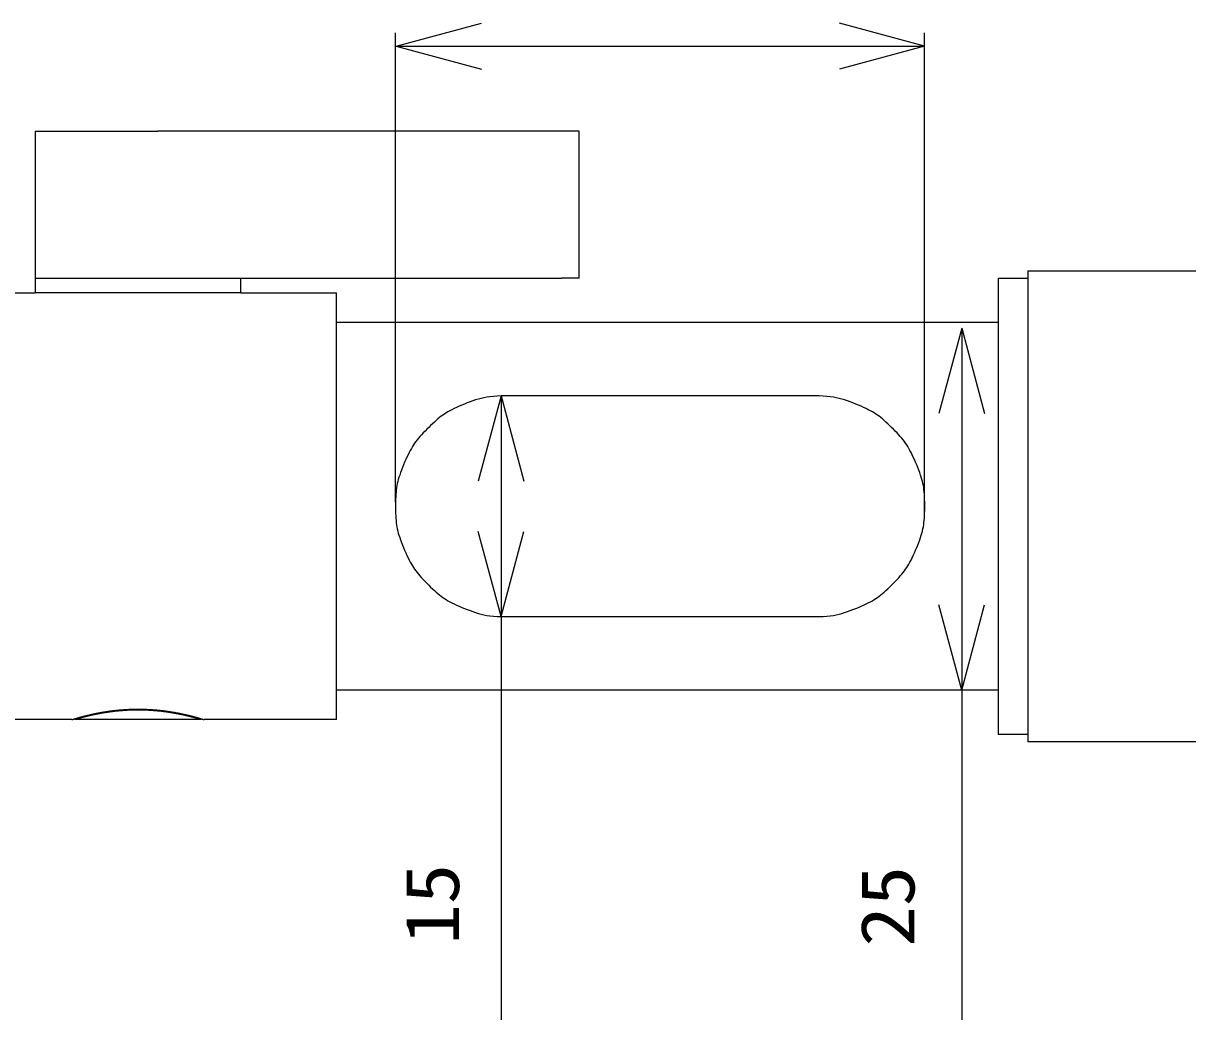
# Model space of a CAD drawing. Units: millimetres on the paper. Extents: x -491 to 294, y -95 to 190.
# Drawn here: x -62.21 to -22.63, y -9.21 to 24.65 of the extents above; entities that cross this region are included whole.
import ezdxf
from ezdxf.enums import TextEntityAlignment as Align

# ---------------------------------------------------------------- set-up
doc = ezdxf.new("R2010")
doc.units = ezdxf.units.MM
doc.layers.add('0-0_0', color=4, linetype='Continuous')
doc.styles.add('ＭＳ ゴシック', font='')
doc.styles.get('ＭＳ ゴシック').set_extended_font_data('MS Gothic')

msp = doc.modelspace()

# ---------------------------------------------------------------- linework, layer by layer
at = {"layer": '0-0_0'}
for p, q in [((-49.529, 23.873), (-46.631, 24.65)), ((-31.568, 23.873), (-34.466, 24.65)), ((-49.555, 8.382), (-49.555, 24.329)), ((-31.568, 8.006), (-31.568, 24.329)), ((-49.529, 23.873), (-31.568, 23.873)), ((-49.529, 23.873), (-46.631, 23.097)), ((-31.568, 23.873), (-34.466, 23.097)), ((-61.81, 20.99), (-57.635, 20.99)), ((-61.81, 20.99), (-61.81, 15.99)), ((-43.916, 20.99), (-57.635, 20.99)), ((-43.31, 20.99), (-43.916, 20.99)), ((-43.31, 15.99), (-43.31, 20.99)), ((-28.06, 16.24), (-10.56, 16.24)), ((-28.06, 16.24), (-28.06, 0.24)), ((-61.81, 15.99), (-57.635, 15.99)), ((-61.81, 15.99), (-61.81, 15.49)), ((-57.635, 15.99), (-43.916, 15.99)), ((-54.81, 15.49), (-54.81, 15.99)), ((-43.31, 15.99), (-43.916, 15.99)), ((-29.06, 0.49), (-29.06, 15.99)), ((-29.06, 15.99), (-28.06, 15.99)), ((-64.06, 15.49), (-61.81, 15.49)), ((-54.81, 15.49), (-61.81, 15.49)), ((-54.81, 15.49), (-51.56, 15.49)), ((-51.56, 0.99), (-51.56, 15.49)), ((-51.56, 14.49), (-29.06, 14.49)), ((-30.306, 14.288), (-31.082, 11.391)), ((-30.306, 14.288), (-30.306, 1.99)), ((-30.306, 14.288), (-29.53, 11.391)), ((-45.965, 11.988), (-46.741, 9.09)), ((-45.965, 11.988), (-45.965, 4.49)), ((-45.965, 11.988), (-45.188, 9.09)), ((-35.31, 11.99), (-45.81, 11.99)), ((-45.965, 4.49), (-46.741, 7.388)), ((-45.965, 4.49), (-45.188, 7.388)), ((-30.306, 1.99), (-31.082, 4.888)), ((-30.306, 1.99), (-29.53, 4.888)), ((-45.965, 4.492), (-45.965, -9.205)), ((-45.81, 4.49), (-35.31, 4.49)), ((-29.06, 1.99), (-51.56, 1.99)), ((-30.306, 1.99), (-30.306, -9.205)), ((-60.56, 0.99), (-64.06, 0.99)), ((-60.46, 1.021), (-60.46, 0.99)), ((-56.16, 0.99), (-60.46, 0.99)), ((-56.16, 0.99), (-56.16, 1.021)), ((-51.56, 0.99), (-56.06, 0.99)), ((-28.06, 0.49), (-29.06, 0.49)), ((-10.56, 0.24), (-28.06, 0.24))]:
    msp.add_line(p, q, dxfattribs=at)
for points in [[(-45.81, 11.99), (-45.965, 11.988), (-46.104, 11.983), (-46.229, 11.974), (-46.344, 11.961), (-46.451, 11.946), (-46.55, 11.927), (-46.645, 11.904), (-46.738, 11.879), (-46.831, 11.851), (-46.925, 11.82), (-47.02, 11.786), (-47.115, 11.75), (-47.209, 11.713), (-47.302, 11.675), (-47.392, 11.636), (-47.479, 11.597), (-47.561, 11.559), (-47.638, 11.521), (-47.709, 11.484), (-47.775, 11.448), (-47.836, 11.412), (-47.895, 11.375), (-47.951, 11.337), (-48.006, 11.296), (-48.061, 11.254), (-48.117, 11.208), (-48.175, 11.158), (-48.235, 11.103), (-48.298, 11.046), (-48.362, 10.985), (-48.426, 10.922), (-48.49, 10.858), (-48.553, 10.794), (-48.614, 10.73), (-48.672, 10.667), (-48.726, 10.606), (-48.776, 10.549), (-48.822, 10.493), (-48.865, 10.438)], [(-33.483, 11.521), (-33.56, 11.559), (-33.642, 11.597), (-33.729, 11.636), (-33.819, 11.675), (-33.911, 11.713), (-34.006, 11.75), (-34.101, 11.786), (-34.196, 11.82), (-34.29, 11.851), (-34.383, 11.879), (-34.476, 11.904), (-34.571, 11.927), (-34.67, 11.946), (-34.776, 11.961), (-34.891, 11.974), (-35.017, 11.983), (-35.156, 11.988), (-35.31, 11.99)], [(-31.641, 9.081), (-31.66, 9.151), (-31.682, 9.224), (-31.708, 9.301), (-31.736, 9.383), (-31.768, 9.468), (-31.802, 9.557), (-31.839, 9.646), (-31.876, 9.736), (-31.915, 9.824), (-31.953, 9.91), (-31.992, 9.992), (-32.03, 10.069), (-32.067, 10.14), (-32.103, 10.206), (-32.14, 10.267), (-32.177, 10.326), (-32.215, 10.382), (-32.256, 10.438), (-32.298, 10.493), (-32.345, 10.549), (-32.395, 10.606), (-32.449, 10.667), (-32.507, 10.73), (-32.568, 10.794), (-32.631, 10.858), (-32.695, 10.922), (-32.759, 10.985), (-32.823, 11.046), (-32.886, 11.103), (-32.946, 11.158), (-33.004, 11.208), (-33.06, 11.254), (-33.115, 11.296), (-33.17, 11.337), (-33.226, 11.375), (-33.285, 11.412), (-33.346, 11.448), (-33.412, 11.484), (-33.483, 11.521)], [(-48.865, 10.438), (-48.906, 10.382), (-48.944, 10.326), (-48.981, 10.267), (-49.017, 10.206), (-49.054, 10.14), (-49.091, 10.069), (-49.129, 9.992), (-49.167, 9.91), (-49.206, 9.824), (-49.245, 9.736), (-49.282, 9.646), (-49.318, 9.557), (-49.353, 9.468), (-49.384, 9.383), (-49.413, 9.301), (-49.438, 9.224), (-49.46, 9.151), (-49.479, 9.081), (-49.496, 9.012), (-49.509, 8.943), (-49.521, 8.873), (-49.53, 8.802), (-49.538, 8.727), (-49.544, 8.648), (-49.549, 8.563), (-49.552, 8.474), (-49.555, 8.382), (-49.556, 8.287), (-49.556, 8.193), (-49.555, 8.098), (-49.552, 8.006), (-49.549, 7.917), (-49.544, 7.833), (-49.538, 7.753), (-49.53, 7.678), (-49.521, 7.607), (-49.509, 7.537), (-49.496, 7.468), (-49.479, 7.399)], [(-32.256, 6.043), (-32.215, 6.098), (-32.177, 6.154), (-32.14, 6.213), (-32.103, 6.274), (-32.067, 6.34), (-32.03, 6.411), (-31.992, 6.488), (-31.953, 6.57), (-31.915, 6.656), (-31.876, 6.744), (-31.839, 6.834), (-31.802, 6.923), (-31.768, 7.012), (-31.736, 7.097), (-31.708, 7.179), (-31.682, 7.256), (-31.66, 7.329), (-31.641, 7.399), (-31.625, 7.468), (-31.612, 7.537), (-31.6, 7.607), (-31.591, 7.678), (-31.583, 7.753), (-31.577, 7.833), (-31.572, 7.917), (-31.568, 8.006), (-31.566, 8.098), (-31.565, 8.193), (-31.565, 8.287), (-31.566, 8.382), (-31.568, 8.474), (-31.572, 8.563), (-31.577, 8.648), (-31.583, 8.727), (-31.591, 8.802), (-31.6, 8.873), (-31.612, 8.943), (-31.625, 9.012), (-31.641, 9.081)], [(-49.479, 7.399), (-49.46, 7.329), (-49.438, 7.256), (-49.413, 7.179), (-49.384, 7.097), (-49.353, 7.012), (-49.318, 6.923), (-49.282, 6.834), (-49.245, 6.744), (-49.206, 6.656), (-49.167, 6.57), (-49.129, 6.488), (-49.091, 6.411), (-49.054, 6.34), (-49.017, 6.274), (-48.981, 6.213), (-48.944, 6.154), (-48.906, 6.098), (-48.865, 6.043), (-48.822, 5.987), (-48.776, 5.931), (-48.726, 5.874), (-48.672, 5.813), (-48.614, 5.75), (-48.553, 5.686), (-48.49, 5.622), (-48.426, 5.558), (-48.362, 5.495), (-48.298, 5.434), (-48.235, 5.377), (-48.175, 5.322), (-48.117, 5.272), (-48.061, 5.226), (-48.006, 5.184), (-47.951, 5.143), (-47.895, 5.105), (-47.836, 5.068), (-47.775, 5.032), (-47.709, 4.996), (-47.638, 4.959)], [(-35.31, 4.49), (-35.156, 4.492), (-35.017, 4.497), (-34.891, 4.506), (-34.776, 4.519), (-34.67, 4.534), (-34.571, 4.554), (-34.476, 4.576), (-34.383, 4.601), (-34.29, 4.629), (-34.196, 4.66), (-34.101, 4.694), (-34.006, 4.73), (-33.911, 4.767), (-33.819, 4.805), (-33.729, 4.844), (-33.642, 4.883), (-33.56, 4.921), (-33.483, 4.959), (-33.412, 4.996), (-33.346, 5.032), (-33.285, 5.068), (-33.226, 5.105), (-33.17, 5.143), (-33.115, 5.184), (-33.06, 5.226), (-33.004, 5.272), (-32.946, 5.322), (-32.886, 5.377), (-32.823, 5.434), (-32.759, 5.495), (-32.695, 5.558), (-32.631, 5.622), (-32.568, 5.686), (-32.507, 5.75), (-32.449, 5.813), (-32.395, 5.874), (-32.345, 5.931), (-32.298, 5.987), (-32.256, 6.043)], [(-47.638, 4.959), (-47.561, 4.921), (-47.479, 4.883), (-47.392, 4.844), (-47.302, 4.805), (-47.209, 4.767), (-47.115, 4.73), (-47.02, 4.694), (-46.925, 4.66), (-46.831, 4.629), (-46.738, 4.601), (-46.645, 4.576), (-46.55, 4.554), (-46.451, 4.534), (-46.344, 4.519), (-46.229, 4.506), (-46.104, 4.497), (-45.965, 4.492), (-45.81, 4.49)], [(-60.096, 1.12), (-60.084, 1.124), (-60.071, 1.127), (-60.058, 1.13), (-60.044, 1.133), (-60.031, 1.137), (-60.017, 1.14), (-60.002, 1.143), (-59.988, 1.147), (-59.972, 1.15), (-59.957, 1.154), (-59.941, 1.158), (-59.925, 1.161), (-59.909, 1.165), (-59.892, 1.169), (-59.875, 1.173), (-59.858, 1.176), (-59.841, 1.18), (-59.823, 1.184), (-59.806, 1.188), (-59.788, 1.191), (-59.77, 1.195), (-59.752, 1.199), (-59.735, 1.202), (-59.717, 1.206), (-59.699, 1.209), (-59.681, 1.213), (-59.663, 1.216), (-59.646, 1.22), (-59.628, 1.223), (-59.61, 1.226), (-59.592, 1.23), (-59.574, 1.233), (-59.556, 1.236), (-59.538, 1.239), (-59.52, 1.242), (-59.503, 1.246), (-59.485, 1.249), (-59.467, 1.252), (-59.449, 1.255)], [(-59.14, 1.267), (-59.157, 1.265), (-59.174, 1.262), (-59.191, 1.26), (-59.209, 1.258), (-59.226, 1.256), (-59.243, 1.254), (-59.26, 1.251), (-59.277, 1.249), (-59.294, 1.247), (-59.312, 1.244), (-59.329, 1.242), (-59.346, 1.239), (-59.363, 1.237), (-59.38, 1.234), (-59.397, 1.231), (-59.414, 1.229), (-59.431, 1.226), (-59.448, 1.223), (-59.466, 1.22), (-59.483, 1.218), (-59.5, 1.215), (-59.517, 1.212), (-59.534, 1.209), (-59.551, 1.206), (-59.568, 1.203), (-59.585, 1.2), (-59.602, 1.197), (-59.619, 1.193), (-59.636, 1.19), (-59.653, 1.187), (-59.67, 1.184), (-59.687, 1.181), (-59.704, 1.177), (-59.721, 1.174), (-59.738, 1.17), (-59.755, 1.167), (-59.772, 1.164), (-59.788, 1.16), (-59.805, 1.157)], [(-59.449, 1.255), (-59.431, 1.257), (-59.413, 1.26), (-59.395, 1.263), (-59.377, 1.266), (-59.359, 1.269), (-59.341, 1.271), (-59.323, 1.274), (-59.305, 1.277), (-59.287, 1.279), (-59.269, 1.282), (-59.251, 1.284), (-59.233, 1.286), (-59.215, 1.289), (-59.197, 1.291), (-59.179, 1.293), (-59.161, 1.296), (-59.143, 1.298), (-59.125, 1.3), (-59.107, 1.302), (-59.089, 1.304), (-59.071, 1.306), (-59.053, 1.308), (-59.035, 1.31), (-59.017, 1.312), (-58.999, 1.314), (-58.981, 1.315), (-58.963, 1.317), (-58.945, 1.319), (-58.927, 1.32), (-58.908, 1.322), (-58.89, 1.323), (-58.871, 1.325), (-58.852, 1.326), (-58.832, 1.328), (-58.812, 1.329), (-58.791, 1.331), (-58.77, 1.332), (-58.747, 1.334), (-58.725, 1.335)], [(-58.31, 1.316), (-58.344, 1.316), (-58.376, 1.316), (-58.406, 1.316), (-58.435, 1.315), (-58.463, 1.315), (-58.49, 1.314), (-58.516, 1.313), (-58.541, 1.312), (-58.566, 1.311), (-58.59, 1.31), (-58.614, 1.309), (-58.638, 1.308), (-58.661, 1.307), (-58.684, 1.306), (-58.706, 1.304), (-58.727, 1.303), (-58.749, 1.302), (-58.769, 1.301), (-58.789, 1.299), (-58.808, 1.298), (-58.827, 1.297), (-58.845, 1.295), (-58.863, 1.294), (-58.881, 1.292), (-58.898, 1.291), (-58.916, 1.29), (-58.933, 1.288), (-58.95, 1.286), (-58.968, 1.285), (-58.985, 1.283), (-59.002, 1.282), (-59.019, 1.28), (-59.037, 1.278), (-59.054, 1.276), (-59.071, 1.274), (-59.088, 1.273), (-59.105, 1.271), (-59.123, 1.269), (-59.14, 1.267)], [(-58.725, 1.335), (-58.702, 1.337), (-58.678, 1.338), (-58.653, 1.339), (-58.629, 1.34), (-58.604, 1.342), (-58.578, 1.343), (-58.552, 1.344), (-58.526, 1.345), (-58.499, 1.345), (-58.471, 1.346), (-58.441, 1.347), (-58.411, 1.347), (-58.379, 1.348), (-58.346, 1.348), (-58.31, 1.348), (-58.275, 1.348), (-58.242, 1.348), (-58.21, 1.347), (-58.179, 1.347), (-58.15, 1.346), (-58.122, 1.345), (-58.095, 1.345), (-58.069, 1.344), (-58.043, 1.343), (-58.017, 1.342), (-57.992, 1.34), (-57.967, 1.339), (-57.943, 1.338), (-57.919, 1.337), (-57.896, 1.335), (-57.873, 1.334), (-57.851, 1.332), (-57.83, 1.331), (-57.809, 1.329), (-57.789, 1.328), (-57.769, 1.326), (-57.75, 1.325), (-57.731, 1.323), (-57.713, 1.322)], [(-57.915, 1.304), (-57.937, 1.306), (-57.96, 1.307), (-57.983, 1.308), (-58.007, 1.309), (-58.031, 1.31), (-58.055, 1.311), (-58.08, 1.312), (-58.105, 1.313), (-58.131, 1.314), (-58.158, 1.315), (-58.185, 1.315), (-58.214, 1.316), (-58.245, 1.316), (-58.277, 1.316), (-58.31, 1.316)], [(-57.224, 1.231), (-57.241, 1.234), (-57.258, 1.237), (-57.275, 1.239), (-57.292, 1.242), (-57.309, 1.244), (-57.326, 1.247), (-57.344, 1.249), (-57.361, 1.251), (-57.378, 1.254), (-57.395, 1.256), (-57.412, 1.258), (-57.429, 1.26), (-57.447, 1.262), (-57.464, 1.265), (-57.481, 1.267), (-57.498, 1.269), (-57.515, 1.271), (-57.533, 1.273), (-57.55, 1.274), (-57.567, 1.276), (-57.584, 1.278), (-57.602, 1.28), (-57.619, 1.282), (-57.636, 1.283), (-57.653, 1.285), (-57.671, 1.286), (-57.688, 1.288), (-57.705, 1.29), (-57.722, 1.291), (-57.74, 1.292), (-57.758, 1.294), (-57.776, 1.295), (-57.794, 1.297), (-57.813, 1.298), (-57.832, 1.299), (-57.852, 1.301), (-57.872, 1.302), (-57.893, 1.303), (-57.915, 1.304)], [(-57.713, 1.322), (-57.694, 1.32), (-57.676, 1.319), (-57.658, 1.317), (-57.64, 1.315), (-57.622, 1.314), (-57.604, 1.312), (-57.586, 1.31), (-57.568, 1.308), (-57.55, 1.306), (-57.532, 1.304), (-57.514, 1.302), (-57.495, 1.3), (-57.477, 1.298), (-57.459, 1.296), (-57.441, 1.293), (-57.423, 1.291), (-57.405, 1.289), (-57.387, 1.286), (-57.369, 1.284), (-57.351, 1.282), (-57.333, 1.279), (-57.315, 1.277), (-57.298, 1.274), (-57.28, 1.271), (-57.262, 1.269), (-57.244, 1.266), (-57.226, 1.263), (-57.208, 1.26), (-57.19, 1.257), (-57.172, 1.255), (-57.154, 1.252), (-57.136, 1.249), (-57.118, 1.246), (-57.1, 1.242), (-57.082, 1.239), (-57.065, 1.236), (-57.047, 1.233), (-57.029, 1.23), (-57.011, 1.226)], [(-56.605, 1.109), (-56.617, 1.112), (-56.629, 1.115), (-56.642, 1.118), (-56.654, 1.121), (-56.668, 1.124), (-56.681, 1.127), (-56.695, 1.13), (-56.709, 1.133), (-56.723, 1.137), (-56.738, 1.14), (-56.753, 1.143), (-56.768, 1.147), (-56.784, 1.15), (-56.8, 1.153), (-56.816, 1.157), (-56.833, 1.16), (-56.849, 1.164), (-56.866, 1.167), (-56.883, 1.17), (-56.9, 1.174), (-56.917, 1.177), (-56.934, 1.181), (-56.951, 1.184), (-56.968, 1.187), (-56.985, 1.19), (-57.002, 1.193), (-57.019, 1.197), (-57.036, 1.2), (-57.053, 1.203), (-57.07, 1.206), (-57.087, 1.209), (-57.104, 1.212), (-57.121, 1.215), (-57.138, 1.218), (-57.155, 1.22), (-57.172, 1.223), (-57.189, 1.226), (-57.207, 1.229), (-57.224, 1.231)], [(-57.011, 1.226), (-56.993, 1.223), (-56.975, 1.22), (-56.958, 1.216), (-56.94, 1.213), (-56.922, 1.209), (-56.904, 1.206), (-56.886, 1.202), (-56.869, 1.199), (-56.851, 1.195), (-56.833, 1.191), (-56.815, 1.188), (-56.798, 1.184), (-56.78, 1.18), (-56.763, 1.176), (-56.746, 1.173), (-56.729, 1.169), (-56.712, 1.165), (-56.696, 1.161), (-56.679, 1.158), (-56.664, 1.154), (-56.648, 1.15), (-56.633, 1.147), (-56.619, 1.143), (-56.604, 1.14), (-56.59, 1.137), (-56.576, 1.133), (-56.563, 1.13), (-56.55, 1.127), (-56.537, 1.124), (-56.525, 1.12), (-56.513, 1.117), (-56.501, 1.114), (-56.49, 1.111), (-56.479, 1.109), (-56.468, 1.106), (-56.458, 1.103), (-56.447, 1.101), (-56.438, 1.098), (-56.428, 1.096)], [(-60.56, 0.99), (-60.556, 0.991), (-60.552, 0.993), (-60.547, 0.994), (-60.543, 0.995), (-60.539, 0.997), (-60.534, 0.998), (-60.53, 0.999), (-60.526, 1.001), (-60.521, 1.002), (-60.517, 1.003), (-60.513, 1.005), (-60.508, 1.006), (-60.504, 1.007), (-60.5, 1.009), (-60.495, 1.01), (-60.491, 1.011), (-60.487, 1.013), (-60.482, 1.014), (-60.478, 1.015), (-60.474, 1.017), (-60.469, 1.018), (-60.465, 1.019), (-60.461, 1.02), (-60.456, 1.022), (-60.452, 1.023), (-60.448, 1.024), (-60.443, 1.026), (-60.439, 1.027), (-60.434, 1.028), (-60.43, 1.029), (-60.426, 1.031), (-60.421, 1.032), (-60.417, 1.033), (-60.413, 1.034), (-60.408, 1.036), (-60.404, 1.037), (-60.4, 1.038), (-60.395, 1.04), (-60.391, 1.041)], [(-60.398, 1.008), (-60.402, 1.007), (-60.406, 1.006), (-60.411, 1.005), (-60.415, 1.004), (-60.419, 1.002), (-60.423, 1.001), (-60.427, 1), (-60.431, 0.999), (-60.436, 0.997), (-60.44, 0.996), (-60.444, 0.995), (-60.448, 0.994), (-60.452, 0.993), (-60.456, 0.991), (-60.46, 0.99)], [(-60.221, 1.057), (-60.227, 1.056), (-60.233, 1.054), (-60.239, 1.053), (-60.245, 1.051), (-60.25, 1.05), (-60.256, 1.048), (-60.261, 1.047), (-60.266, 1.045), (-60.271, 1.044), (-60.276, 1.043), (-60.28, 1.041), (-60.285, 1.04), (-60.289, 1.039), (-60.294, 1.038), (-60.298, 1.037), (-60.302, 1.035), (-60.306, 1.034), (-60.311, 1.033), (-60.315, 1.032), (-60.319, 1.031), (-60.323, 1.03), (-60.327, 1.028), (-60.331, 1.027), (-60.336, 1.026), (-60.34, 1.025), (-60.344, 1.024), (-60.348, 1.023), (-60.352, 1.021), (-60.356, 1.02), (-60.361, 1.019), (-60.365, 1.018), (-60.369, 1.017), (-60.373, 1.015), (-60.377, 1.014), (-60.381, 1.013), (-60.386, 1.012), (-60.39, 1.011), (-60.394, 1.01), (-60.398, 1.008)], [(-60.391, 1.041), (-60.386, 1.042), (-60.382, 1.043), (-60.377, 1.045), (-60.372, 1.046), (-60.368, 1.048), (-60.363, 1.049), (-60.357, 1.05), (-60.352, 1.052), (-60.347, 1.053), (-60.341, 1.055), (-60.335, 1.057), (-60.329, 1.058), (-60.323, 1.06), (-60.317, 1.062), (-60.31, 1.064), (-60.304, 1.066), (-60.297, 1.067), (-60.29, 1.069), (-60.283, 1.071), (-60.275, 1.073), (-60.268, 1.075), (-60.26, 1.077), (-60.252, 1.08), (-60.245, 1.082), (-60.236, 1.084), (-60.228, 1.086), (-60.22, 1.088), (-60.211, 1.091), (-60.202, 1.093), (-60.193, 1.096), (-60.183, 1.098), (-60.173, 1.101), (-60.163, 1.103), (-60.153, 1.106), (-60.142, 1.109), (-60.131, 1.111), (-60.12, 1.114), (-60.108, 1.117), (-60.096, 1.12)], [(-59.805, 1.157), (-59.821, 1.153), (-59.837, 1.15), (-59.853, 1.147), (-59.868, 1.143), (-59.883, 1.14), (-59.898, 1.137), (-59.912, 1.133), (-59.926, 1.13), (-59.94, 1.127), (-59.953, 1.124), (-59.966, 1.121), (-59.979, 1.118), (-59.992, 1.115), (-60.004, 1.112), (-60.016, 1.109), (-60.027, 1.106), (-60.039, 1.104), (-60.049, 1.101), (-60.06, 1.098), (-60.07, 1.096), (-60.08, 1.093), (-60.09, 1.091), (-60.099, 1.089), (-60.108, 1.086), (-60.117, 1.084), (-60.126, 1.082), (-60.134, 1.08), (-60.142, 1.078), (-60.15, 1.076), (-60.158, 1.074), (-60.166, 1.072), (-60.173, 1.07), (-60.18, 1.068), (-60.187, 1.066), (-60.194, 1.064), (-60.201, 1.063), (-60.208, 1.061), (-60.214, 1.059), (-60.221, 1.057)], [(-56.323, 1.037), (-56.327, 1.038), (-56.331, 1.039), (-56.336, 1.04), (-56.34, 1.041), (-56.345, 1.043), (-56.35, 1.044), (-56.355, 1.045), (-56.36, 1.047), (-56.365, 1.048), (-56.371, 1.05), (-56.376, 1.051), (-56.382, 1.053), (-56.388, 1.054), (-56.394, 1.056), (-56.4, 1.057), (-56.406, 1.059), (-56.413, 1.061), (-56.42, 1.063), (-56.426, 1.064), (-56.433, 1.066), (-56.441, 1.068), (-56.448, 1.07), (-56.455, 1.072), (-56.463, 1.074), (-56.471, 1.076), (-56.479, 1.078), (-56.487, 1.08), (-56.495, 1.082), (-56.504, 1.084), (-56.512, 1.086), (-56.522, 1.089), (-56.531, 1.091), (-56.541, 1.093), (-56.551, 1.096), (-56.561, 1.098), (-56.571, 1.101), (-56.582, 1.104), (-56.594, 1.106), (-56.605, 1.109)], [(-56.428, 1.096), (-56.419, 1.093), (-56.41, 1.091), (-56.401, 1.088), (-56.393, 1.086), (-56.384, 1.084), (-56.376, 1.082), (-56.368, 1.08), (-56.361, 1.077), (-56.353, 1.075), (-56.346, 1.073), (-56.338, 1.071), (-56.331, 1.069), (-56.324, 1.067), (-56.317, 1.066), (-56.311, 1.064), (-56.304, 1.062), (-56.298, 1.06), (-56.292, 1.058), (-56.286, 1.057), (-56.28, 1.055), (-56.274, 1.053), (-56.269, 1.052), (-56.263, 1.05), (-56.258, 1.049), (-56.253, 1.048), (-56.248, 1.046), (-56.244, 1.045), (-56.239, 1.043), (-56.234, 1.042), (-56.23, 1.041), (-56.226, 1.04), (-56.221, 1.038), (-56.217, 1.037), (-56.213, 1.036), (-56.208, 1.034), (-56.204, 1.033), (-56.199, 1.032), (-56.195, 1.031), (-56.191, 1.029)], [(-56.16, 0.99), (-56.165, 0.991), (-56.169, 0.993), (-56.173, 0.994), (-56.177, 0.995), (-56.181, 0.996), (-56.185, 0.997), (-56.189, 0.999), (-56.194, 1), (-56.198, 1.001), (-56.202, 1.002), (-56.206, 1.004), (-56.21, 1.005), (-56.214, 1.006), (-56.219, 1.007), (-56.223, 1.008), (-56.227, 1.01), (-56.231, 1.011), (-56.235, 1.012), (-56.239, 1.013), (-56.244, 1.014), (-56.248, 1.015), (-56.252, 1.017), (-56.256, 1.018), (-56.26, 1.019), (-56.264, 1.02), (-56.269, 1.021), (-56.273, 1.023), (-56.277, 1.024), (-56.281, 1.025), (-56.285, 1.026), (-56.289, 1.027), (-56.294, 1.028), (-56.298, 1.03), (-56.302, 1.031), (-56.306, 1.032), (-56.31, 1.033), (-56.314, 1.034), (-56.319, 1.035), (-56.323, 1.037)], [(-56.191, 1.029), (-56.186, 1.028), (-56.182, 1.027), (-56.178, 1.026), (-56.173, 1.024), (-56.169, 1.023), (-56.165, 1.022), (-56.16, 1.02), (-56.156, 1.019), (-56.152, 1.018), (-56.147, 1.017), (-56.143, 1.015), (-56.139, 1.014), (-56.134, 1.013), (-56.13, 1.011), (-56.125, 1.01), (-56.121, 1.009), (-56.117, 1.007), (-56.112, 1.006), (-56.108, 1.005), (-56.104, 1.003), (-56.099, 1.002), (-56.095, 1.001), (-56.091, 0.999), (-56.086, 0.998), (-56.082, 0.997), (-56.078, 0.995), (-56.073, 0.994), (-56.069, 0.993), (-56.065, 0.991), (-56.06, 0.99)]]:
    msp.add_lwpolyline(points, dxfattribs=at)

# ---------------------------------------------------------------- texts
at = {"layer": '0-0_0', "style": 'ＭＳ ゴシック', "width": 1.1}
for s, p in [('15', (-46.845, -6.65)), ('25', (-31.364, -6.723))]:
    msp.add_text(s, height=1.833, rotation=90, dxfattribs=at).set_placement(p, align=Align.BOTTOM_LEFT)

doc.saveas('drawing.dxf')
